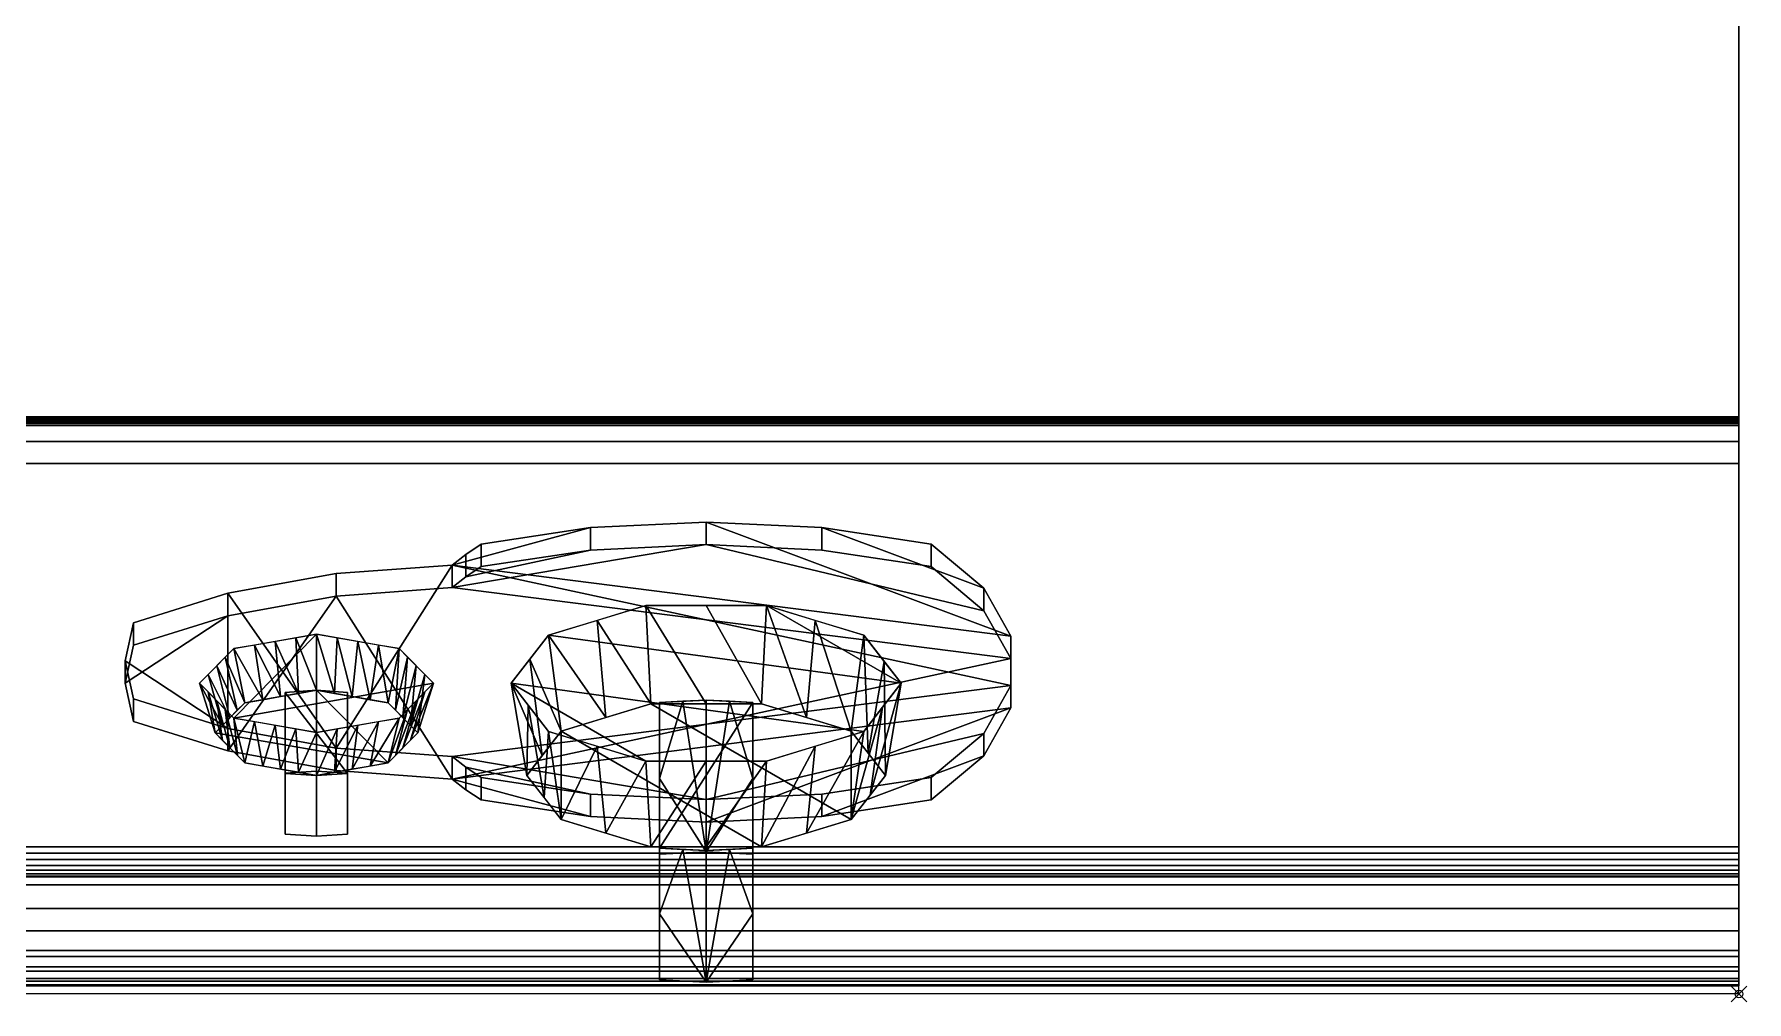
# Model space of a CAD drawing. Extents: x -1 to 1228, y -1086 to 100.
# Drawn here: x 981.3 to 1201, y -931 to -806.9 of the extents above; entities that cross this region are included whole.
import ezdxf

# ---------------------------------------------------------------- set-up
doc = ezdxf.new("R2010")
doc.units = 0
doc.header["$PDMODE"] = 35
for name, color, linetype in [('IQ_200_2D', 1, 'Continuous'), ('IQ_200_3D', 1, 'Continuous'), ('IQ_BLUE_3D', 5, 'Continuous'), ('IQ_INS_3D', 3, 'Continuous')]:
    doc.layers.add(name, color=color, linetype=linetype)

msp = doc.modelspace()

# ---------------------------------------------------------------- linework, layer by layer
at = {"layer": 'IQ_200_2D', "linetype": 'Continuous'}
for q in [(1200, 0), (0, -930)]:
    msp.add_line((1200, -930), q, dxfattribs=at)
at = {"layer": 'IQ_INS_3D'}
msp.add_point((1200, -930), dxfattribs=at)

# ---------------------------------------------------------------- meshes
at = {"layer": 'IQ_200_3D', "linetype": 'Continuous'}
mesh = msp.add_polyface(dxfattribs=at)
corners = [(1200, -856, 649), (0, -856, 649), (0, 0, 649), (1200, 0, 649)]
mesh.append_faces([[corners[k] for k in face] for face in [(0, 1, 2, 3)]])
mesh = msp.add_polyface(dxfattribs=at)
corners = [(1200, 0, 900), (0, 0, 900), (0, -916, 900), (1200, -916, 900)]
mesh.append_faces([[corners[k] for k in face] for face in [(0, 1, 2, 3)]])
mesh = msp.add_polyface(dxfattribs=at)
corners = [(1200, -916, 900), (1200, -919.04, 899.64), (1200, -921.91, 898.58), (1200, -924.45, 896.89), (1200, -926.52, 894.64), (1200, -928.01, 891.97), (1200, -928.84, 889.03), (1200, -928.96, 885.98), (1200, -928.37, 882.98), (1200, -927.09, 880.21), (1200, -925.2, 877.81), (1200, -859.16, 811.78), (1200, -915, 691.03), (1200, -915, 657.39), (1200, -914.9, 656.56), (1200, -914.61, 655.77), (1200, -914.14, 655.08), (1200, -913.52, 654.52), (1200, -912.78, 654.13), (1200, -911.97, 653.92), (1200, -911.14, 653.91), (1200, -861.97, 659.07), (1200, -857.1, 659.58), (1200, -856.87, 659.58), (1200, -856.64, 659.52), (1200, -856.43, 659.41), (1200, -856.25, 659.25), (1200, -856.12, 659.05), (1200, -856.03, 658.83), (1200, -856, 658.59), (1200, -856, 649), (1200, 0, 649), (1200, 0, 900)]
mesh.append_faces([[corners[k] for k in face] for face in [(31, 29, 30)]], dxfattribs={"vtx0": -1})
mesh.append_faces([[corners[k] for k in face] for face in [(28, 11, 27)]], dxfattribs={"vtx0": -1, "vtx1": -1})
mesh.append_faces([[corners[k] for k in face] for face in [(11, 26, 27), (13, 19, 20, 12), (23, 11, 12, 22), (11, 32, 0, 10), (11, 24, 25), (3, 8, 9, 2), (4, 7, 8, 3)]], dxfattribs={"vtx0": -1, "vtx2": -1})
mesh.append_faces([[corners[k] for k in face] for face in [(12, 20, 21, 22), (10, 0, 1, 2)]], dxfattribs={"vtx0": -1, "vtx3": -1})
mesh.append_faces([[corners[k] for k in face] for face in [(15, 16, 13, 14)]], dxfattribs={"vtx1": -1})
mesh.append_faces([[corners[k] for k in face] for face in [(25, 26, 11), (18, 19, 13, 17), (16, 17, 13), (23, 24, 11), (31, 32, 11), (9, 10, 2)]], dxfattribs={"vtx1": -1, "vtx2": -1})
mesh.append_faces([[corners[k] for k in face] for face in [(28, 29, 31, 11)]], dxfattribs={"vtx1": -1, "vtx2": -1, "vtx3": -1})
mesh.append_faces([[corners[k] for k in face] for face in [(5, 6, 7, 4)]], dxfattribs={"vtx2": -1})
mesh = msp.add_polyface(dxfattribs=at)
corners = [(1200, -856, 658.59), (1200, -856.03, 658.83), (1200, -856.12, 659.05), (1200, -856.25, 659.25), (1200, -856.43, 659.41), (1200, -856.64, 659.52), (1200, -856.87, 659.58), (1200, -857.1, 659.58), (0, -857.1, 659.58), (0, -856.87, 659.58), (0, -856.64, 659.52), (0, -856.43, 659.41), (0, -856.25, 659.25), (0, -856.12, 659.05), (0, -856.03, 658.83), (0, -856, 658.59)]
mesh.append_faces([[corners[k] for k in face] for face in [(9, 6, 7, 8)]], dxfattribs={"vtx0": -1})
mesh.append_faces([[corners[k] for k in face] for face in [(10, 5, 6, 9), (11, 4, 5, 10), (4, 11, 12, 3), (13, 2, 3, 12), (14, 1, 2, 13)]], dxfattribs={"vtx0": -1, "vtx2": -1})
mesh.append_faces([[corners[k] for k in face] for face in [(15, 0, 1, 14)]], dxfattribs={"vtx2": -1})
mesh = msp.add_polyface(dxfattribs=at)
corners = [(1200, -856, 658.59), (0, -856, 658.59), (0, -856, 649), (1200, -856, 649)]
mesh.append_faces([[corners[k] for k in face] for face in [(0, 1, 2, 3)]])
mesh = msp.add_polyface(dxfattribs=at)
corners = [(1200, -861.97, 659.07), (0, -861.97, 659.07), (0, -857.1, 659.58), (1200, -857.1, 659.58)]
mesh.append_faces([[corners[k] for k in face] for face in [(0, 1, 2, 3)]])
mesh = msp.add_polyface(dxfattribs=at)
corners = [(1200, -925.2, 877.81), (0, -925.2, 877.81), (0, -859.16, 811.78), (1200, -859.16, 811.78)]
mesh.append_faces([[corners[k] for k in face] for face in [(0, 1, 2, 3)]])
mesh = msp.add_polyface(dxfattribs=at)
corners = [(1200, -859.16, 811.78), (0, -859.16, 811.78), (0, -915, 691.03), (1200, -915, 691.03)]
mesh.append_faces([[corners[k] for k in face] for face in [(0, 1, 2, 3)]])
mesh = msp.add_polyface(dxfattribs=at)
corners = [(1200, -911.14, 653.91), (0, -911.14, 653.91), (0, -861.97, 659.07), (1200, -861.97, 659.07)]
mesh.append_faces([[corners[k] for k in face] for face in [(0, 1, 2, 3)]])
mesh = msp.add_polyface(dxfattribs=at)
corners = [(1042.5, -890.17, 752.29), (1047.27, -884, 765.63), (1059.77, -880.19, 773.87), (1075.23, -880.19, 773.87), (1087.73, -884, 765.63), (1092.5, -890.17, 752.29), (1087.73, -896.34, 738.96), (1075.23, -900.15, 730.71), (1059.77, -900.15, 730.71), (1047.27, -896.34, 738.96)]
mesh.append_faces([[corners[k] for k in face] for face in [(0, 8, 9)]], dxfattribs={"vtx0": -1})
mesh.append_faces([[corners[k] for k in face] for face in [(0, 6, 7, 8)]], dxfattribs={"vtx0": -1, "vtx3": -1})
mesh.append_faces([[corners[k] for k in face] for face in [(2, 3, 5, 1)]], dxfattribs={"vtx1": -1, "vtx2": -1})
mesh.append_faces([[corners[k] for k in face] for face in [(0, 1, 5, 6)]], dxfattribs={"vtx1": -1, "vtx3": -1})
mesh.append_faces([[corners[k] for k in face] for face in [(3, 4, 5)]], dxfattribs={"vtx2": -1})
mesh = msp.add_polyface(dxfattribs=at)
corners = [(1092.5, -890.17, 752.29), (1087.73, -884, 765.63), (1075.23, -880.19, 773.87), (1059.77, -880.19, 773.87), (1047.27, -884, 765.63), (1042.5, -890.17, 752.29), (1044.5, -901.97, 757.75), (1048.89, -896.29, 770.02), (1060.39, -892.79, 777.6), (1074.61, -892.79, 777.6), (1086.11, -896.29, 770.02), (1090.5, -901.97, 757.75), (1046.48, -899.41, 763.29), (1044.89, -887.09, 758.96), (1053.52, -882.1, 769.75), (1054.64, -894.54, 773.81), (1067.5, -880.19, 773.87), (1067.5, -892.79, 777.6), (1090.34, -887.38, 758.32), (1088.3, -899.13, 763.88), (1081.48, -882.1, 769.75), (1080.36, -894.54, 773.81)]
mesh.append_faces([[corners[k] for k in face] for face in [(8, 14, 15), (15, 4, 7), (7, 13, 12), (4, 15, 14), (2, 21, 20), (1, 19, 18)]], dxfattribs={"vtx0": -1, "vtx1": -1})
mesh.append_faces([[corners[k] for k in face] for face in [(12, 13, 5), (18, 19, 11), (20, 21, 10), (1, 10, 19), (9, 2, 16), (8, 3, 14), (10, 1, 20)]], dxfattribs={"vtx0": -1, "vtx2": -1})
mesh.append_faces([[corners[k] for k in face] for face in [(4, 13, 7), (9, 21, 2), (8, 17, 3)]], dxfattribs={"vtx1": -1, "vtx2": -1})
mesh.append_faces([[corners[k] for k in face] for face in [(17, 9, 16, 3)]], dxfattribs={"vtx1": -1, "vtx3": -1})
mesh.append_faces([[corners[k] for k in face] for face in [(5, 6, 12), (11, 0, 18)]], dxfattribs={"vtx2": -1})
mesh = msp.add_polyface(dxfattribs=at)
corners = [(1042.5, -890.17, 752.29), (1047.27, -896.34, 738.96), (1059.77, -900.15, 730.71), (1075.23, -900.15, 730.71), (1087.73, -896.34, 738.96), (1092.5, -890.17, 752.29), (1090.5, -901.97, 757.75), (1086.11, -907.64, 745.48), (1074.61, -911.15, 737.9), (1060.39, -911.15, 737.9), (1048.89, -907.64, 745.48), (1044.5, -901.97, 757.75), (1088.52, -904.53, 752.21), (1090.11, -893.25, 745.62), (1081.48, -898.24, 734.83), (1080.36, -909.4, 741.69), (1067.5, -900.15, 730.71), (1067.5, -911.15, 737.9), (1044.66, -892.96, 746.27), (1046.7, -904.81, 751.61), (1053.52, -898.24, 734.83), (1054.64, -909.4, 741.69)]
mesh.append_faces([[corners[k] for k in face] for face in [(8, 14, 15), (15, 4, 7), (7, 13, 12), (4, 15, 14), (2, 21, 20), (1, 19, 18)]], dxfattribs={"vtx0": -1, "vtx1": -1})
mesh.append_faces([[corners[k] for k in face] for face in [(12, 13, 5), (18, 19, 11), (20, 21, 10), (1, 10, 19), (9, 2, 16), (8, 3, 14), (10, 1, 20)]], dxfattribs={"vtx0": -1, "vtx2": -1})
mesh.append_faces([[corners[k] for k in face] for face in [(4, 13, 7), (9, 21, 2), (8, 17, 3)]], dxfattribs={"vtx1": -1, "vtx2": -1})
mesh.append_faces([[corners[k] for k in face] for face in [(17, 9, 16, 3)]], dxfattribs={"vtx1": -1, "vtx3": -1})
mesh.append_faces([[corners[k] for k in face] for face in [(5, 6, 12), (11, 0, 18)]], dxfattribs={"vtx2": -1})
mesh = msp.add_polyface(dxfattribs=at)
corners = [(1044.5, -901.97, 757.75), (1048.89, -907.64, 745.48), (1060.39, -911.15, 737.9), (1074.61, -911.15, 737.9), (1086.11, -907.64, 745.48), (1090.5, -901.97, 757.75), (1086.11, -896.29, 770.02), (1074.61, -892.79, 777.6), (1060.39, -892.79, 777.6), (1048.89, -896.29, 770.02)]
mesh.append_faces([[corners[k] for k in face] for face in [(6, 4, 5)]], dxfattribs={"vtx0": -1})
mesh.append_faces([[corners[k] for k in face] for face in [(4, 8, 9, 3)]], dxfattribs={"vtx0": -1, "vtx2": -1})
mesh.append_faces([[corners[k] for k in face] for face in [(9, 1, 2, 3)]], dxfattribs={"vtx0": -1, "vtx3": -1})
mesh.append_faces([[corners[k] for k in face] for face in [(7, 8, 4, 6)]], dxfattribs={"vtx1": -1, "vtx2": -1})
mesh.append_faces([[corners[k] for k in face] for face in [(9, 0, 1)]], dxfattribs={"vtx2": -1})
mesh = msp.add_polyface(dxfattribs=at)
corners = [(1073.5, -911.29, 737.6), (1067.5, -911.62, 736.87), (1061.5, -911.29, 737.6), (1061.5, -892.65, 777.9), (1067.5, -892.32, 778.63), (1073.5, -892.65, 777.9)]
mesh.append_faces([[corners[k] for k in face] for face in [(0, 1, 2, 5)]], dxfattribs={"vtx2": -1})
mesh.append_faces([[corners[k] for k in face] for face in [(2, 3, 4, 5)]], dxfattribs={"vtx3": -1})
mesh = msp.add_polyface(dxfattribs=at)
corners = [(1073.5, -892.65, 777.9), (1067.5, -892.32, 778.63), (1061.5, -892.65, 777.9), (1061.5, -912.07, 783.56), (1067.5, -911.76, 784.23), (1073.5, -912.07, 783.56), (1073.5, -902.36, 780.73), (1070.5, -892.48, 778.26), (1064.5, -892.48, 778.26), (1061.5, -902.36, 780.73)]
mesh.append_faces([[corners[k] for k in face] for face in [(8, 4, 1)]], dxfattribs={"vtx0": -1, "vtx1": -1})
mesh.append_faces([[corners[k] for k in face] for face in [(6, 7, 4), (8, 9, 4)]], dxfattribs={"vtx0": -1, "vtx1": -1, "vtx2": -1})
mesh.append_faces([[corners[k] for k in face] for face in [(7, 1, 4)]], dxfattribs={"vtx1": -1, "vtx2": -1})
mesh.append_faces([[corners[k] for k in face] for face in [(4, 5, 6), (6, 0, 7), (8, 2, 9), (9, 3, 4)]], dxfattribs={"vtx2": -1})
mesh = msp.add_polyface(dxfattribs=at)
corners = [(1061.5, -911.29, 737.6), (1061.5, -928.18, 748.72), (1061.5, -912.07, 783.56), (1061.5, -892.65, 777.9)]
mesh.append_faces([[corners[k] for k in face] for face in [(0, 1, 2, 3)]])
mesh = msp.add_polyface(dxfattribs=at)
corners = [(1073.5, -892.65, 777.9), (1073.5, -912.07, 783.56), (1073.5, -928.18, 748.72), (1073.5, -911.29, 737.6)]
mesh.append_faces([[corners[k] for k in face] for face in [(0, 1, 2, 3)]])
mesh = msp.add_polyface(dxfattribs=at)
corners = [(1200, -911.14, 653.91), (1200, -911.97, 653.92), (1200, -912.78, 654.13), (1200, -913.52, 654.52), (1200, -914.14, 655.08), (1200, -914.61, 655.77), (1200, -914.9, 656.56), (1200, -915, 657.39), (0, -915, 657.39), (0, -914.9, 656.56), (0, -914.61, 655.77), (0, -914.14, 655.08), (0, -913.52, 654.52), (0, -912.78, 654.13), (0, -911.97, 653.92), (0, -911.14, 653.91)]
mesh.append_faces([[corners[k] for k in face] for face in [(1, 14, 15, 0)]], dxfattribs={"vtx0": -1})
mesh.append_faces([[corners[k] for k in face] for face in [(6, 9, 10, 5), (5, 10, 11, 4), (4, 11, 12, 3), (3, 12, 13, 2), (2, 13, 14, 1)]], dxfattribs={"vtx0": -1, "vtx2": -1})
mesh.append_faces([[corners[k] for k in face] for face in [(7, 8, 9, 6)]], dxfattribs={"vtx2": -1})
mesh = msp.add_polyface(dxfattribs=at)
corners = [(1061.5, -911.29, 737.6), (1067.5, -911.62, 736.87), (1073.5, -911.29, 737.6), (1073.5, -928.18, 748.72), (1067.5, -928.48, 748.06), (1061.5, -928.18, 748.72), (1061.5, -919.73, 743.16), (1064.5, -911.46, 737.24), (1070.5, -911.46, 737.24), (1073.5, -919.73, 743.16)]
mesh.append_faces([[corners[k] for k in face] for face in [(8, 4, 1)]], dxfattribs={"vtx0": -1, "vtx1": -1})
mesh.append_faces([[corners[k] for k in face] for face in [(6, 7, 4), (8, 9, 4)]], dxfattribs={"vtx0": -1, "vtx1": -1, "vtx2": -1})
mesh.append_faces([[corners[k] for k in face] for face in [(7, 1, 4)]], dxfattribs={"vtx1": -1, "vtx2": -1})
mesh.append_faces([[corners[k] for k in face] for face in [(4, 5, 6), (6, 0, 7), (8, 2, 9), (9, 3, 4)]], dxfattribs={"vtx2": -1})
mesh = msp.add_polyface(dxfattribs=at)
corners = [(1073.5, -928.18, 748.72), (1073.5, -912.07, 783.56), (1067.5, -911.76, 784.23), (1061.5, -912.07, 783.56), (1061.5, -928.18, 748.72), (1067.5, -928.48, 748.06)]
mesh.append_faces([[corners[k] for k in face] for face in [(0, 1, 2, 5)]], dxfattribs={"vtx2": -1})
mesh.append_faces([[corners[k] for k in face] for face in [(2, 3, 4, 5)]], dxfattribs={"vtx3": -1})
mesh = msp.add_polyface(dxfattribs=at)
corners = [(1200, -915, 691.03), (0, -915, 691.03), (0, -915, 657.39), (1200, -915, 657.39)]
mesh.append_faces([[corners[k] for k in face] for face in [(0, 1, 2, 3)]])
mesh = msp.add_polyface(dxfattribs=at)
corners = [(1200, -925.2, 877.81), (1200, -927.09, 880.21), (1200, -928.37, 882.98), (1200, -928.96, 885.98), (1200, -928.84, 889.03), (1200, -928.01, 891.97), (1200, -926.52, 894.64), (1200, -924.45, 896.89), (1200, -921.91, 898.58), (1200, -919.04, 899.64), (1200, -916, 900), (0, -916, 900), (0, -919.04, 899.64), (0, -921.91, 898.58), (0, -924.45, 896.89), (0, -926.52, 894.64), (0, -928.01, 891.97), (0, -928.84, 889.03), (0, -928.96, 885.98), (0, -928.37, 882.98), (0, -927.09, 880.21), (0, -925.2, 877.81)]
mesh.append_faces([[corners[k] for k in face] for face in [(1, 20, 21, 0)]], dxfattribs={"vtx0": -1})
mesh.append_faces([[corners[k] for k in face] for face in [(9, 12, 13, 8), (7, 14, 15, 6), (8, 13, 14, 7), (6, 15, 16, 5), (4, 17, 18, 3), (2, 19, 20, 1), (3, 18, 19, 2), (17, 4, 5, 16)]], dxfattribs={"vtx0": -1, "vtx2": -1})
mesh.append_faces([[corners[k] for k in face] for face in [(10, 11, 12, 9)]], dxfattribs={"vtx2": -1})
at = {"layer": 'IQ_BLUE_3D', "linetype": 'Continuous'}
mesh = msp.add_polyface(dxfattribs=at)
corners = [(1034.93, -899.57, 724.41), (1020.04, -898.47, 726.78), (1006.15, -895.96, 732.2), (994.02, -892.18, 740.39), (992.97, -887.29, 750.96), (994.02, -882.4, 761.53), (1006.15, -878.61, 769.72), (1020.04, -876.11, 775.14), (1034.93, -875.01, 777.51), (1036.68, -873.65, 780.46), (1038.62, -872.33, 783.31), (1052.67, -870.21, 787.9), (1067.5, -869.49, 789.46), (1082.33, -870.21, 787.9), (1096.38, -872.33, 783.31), (1103.12, -877.98, 771.09), (1106.59, -884.13, 757.79), (1106.59, -890.45, 744.13), (1103.12, -896.6, 730.83), (1096.38, -902.25, 718.61), (1082.33, -904.37, 714.02), (1067.5, -905.09, 712.46), (1052.67, -904.37, 714.02), (1038.62, -902.25, 718.61), (1036.68, -900.93, 721.46)]
mesh.append_faces([[corners[k] for k in face] for face in [(15, 13, 14), (4, 2, 3), (24, 22, 23)]], dxfattribs={"vtx0": -1})
mesh.append_faces([[corners[k] for k in face] for face in [(2, 6, 1)]], dxfattribs={"vtx0": -1, "vtx1": -1})
mesh.append_faces([[corners[k] for k in face] for face in [(8, 16, 17), (0, 21, 22, 24)]], dxfattribs={"vtx0": -1, "vtx2": -1})
mesh.append_faces([[corners[k] for k in face] for face in [(8, 11, 12, 16)]], dxfattribs={"vtx0": -1, "vtx2": -1, "vtx3": -1})
mesh.append_faces([[corners[k] for k in face] for face in [(1, 6, 7, 8)]], dxfattribs={"vtx0": -1, "vtx3": -1})
mesh.append_faces([[corners[k] for k in face] for face in [(17, 18, 21, 0), (0, 1, 8, 17)]], dxfattribs={"vtx1": -1, "vtx2": -1, "vtx3": -1})
mesh.append_faces([[corners[k] for k in face] for face in [(12, 13, 15, 16)]], dxfattribs={"vtx1": -1, "vtx3": -1})
mesh.append_faces([[corners[k] for k in face] for face in [(9, 10, 11, 8)]], dxfattribs={"vtx2": -1})
mesh.append_faces([[corners[k] for k in face] for face in [(4, 5, 6, 2)]], dxfattribs={"vtx2": -1, "vtx3": -1})
mesh.append_faces([[corners[k] for k in face] for face in [(18, 19, 20, 21)]], dxfattribs={"vtx3": -1})
mesh = msp.add_polyface(dxfattribs=at)
corners = [(1038.62, -875.21, 784.65), (1052.67, -873.09, 789.23), (1067.5, -872.37, 790.79), (1082.33, -873.09, 789.23), (1096.38, -875.21, 784.65), (1096.38, -872.33, 783.31), (1082.33, -870.21, 787.9), (1067.5, -869.49, 789.46), (1052.67, -870.21, 787.9), (1038.62, -872.33, 783.31)]
mesh.append_faces([[corners[k] for k in face] for face in [(5, 6, 3, 4), (0, 1, 8, 9)]], dxfattribs={"vtx1": -1})
mesh.append_faces([[corners[k] for k in face] for face in [(2, 3, 6, 7), (7, 8, 1, 2)]], dxfattribs={"vtx1": -1, "vtx3": -1})
mesh = msp.add_polyface(dxfattribs=at)
corners = [(1034.93, -902.45, 725.74), (1036.68, -903.81, 722.79), (1038.62, -905.13, 719.94), (1052.67, -907.25, 715.35), (1067.5, -907.97, 713.8), (1082.33, -907.25, 715.35), (1096.38, -905.13, 719.94), (1103.12, -899.48, 732.16), (1106.59, -893.33, 745.46), (1106.59, -887.01, 759.13), (1103.12, -880.86, 772.43), (1096.38, -875.21, 784.65), (1082.33, -873.09, 789.23), (1067.5, -872.37, 790.79), (1052.67, -873.09, 789.23), (1038.62, -875.21, 784.65), (1036.68, -876.53, 781.79), (1034.93, -877.89, 778.84), (1020.04, -878.99, 776.47), (1006.15, -881.5, 771.05), (994.02, -885.28, 762.86), (992.97, -890.17, 752.29), (994.02, -895.06, 741.72), (1006.15, -898.84, 733.53), (1020.04, -901.35, 728.11)]
mesh.append_faces([[corners[k] for k in face] for face in [(7, 5, 6), (21, 19, 20), (16, 14, 15)]], dxfattribs={"vtx0": -1})
mesh.append_faces([[corners[k] for k in face] for face in [(19, 23, 18)]], dxfattribs={"vtx0": -1, "vtx1": -1})
mesh.append_faces([[corners[k] for k in face] for face in [(0, 8, 9), (17, 13, 14, 16)]], dxfattribs={"vtx0": -1, "vtx2": -1})
mesh.append_faces([[corners[k] for k in face] for face in [(0, 3, 4, 8)]], dxfattribs={"vtx0": -1, "vtx2": -1, "vtx3": -1})
mesh.append_faces([[corners[k] for k in face] for face in [(18, 23, 24, 0)]], dxfattribs={"vtx0": -1, "vtx3": -1})
mesh.append_faces([[corners[k] for k in face] for face in [(9, 10, 13, 17), (17, 18, 0, 9)]], dxfattribs={"vtx1": -1, "vtx2": -1, "vtx3": -1})
mesh.append_faces([[corners[k] for k in face] for face in [(4, 5, 7, 8)]], dxfattribs={"vtx1": -1, "vtx3": -1})
mesh.append_faces([[corners[k] for k in face] for face in [(1, 2, 3, 0)]], dxfattribs={"vtx2": -1})
mesh.append_faces([[corners[k] for k in face] for face in [(21, 22, 23, 19)]], dxfattribs={"vtx2": -1, "vtx3": -1})
mesh.append_faces([[corners[k] for k in face] for face in [(10, 11, 12, 13)]], dxfattribs={"vtx3": -1})
mesh = msp.add_polyface(dxfattribs=at)
corners = [(1034.93, -877.89, 778.84), (1036.68, -876.53, 781.79), (1038.62, -875.21, 784.65), (1038.62, -872.33, 783.31), (1036.68, -873.65, 780.46), (1034.93, -875.01, 777.51)]
mesh.append_faces([[corners[k] for k in face] for face in [(1, 2, 3, 4), (4, 5, 0, 1)]], dxfattribs={"vtx3": -1})
mesh = msp.add_polyface(dxfattribs=at)
corners = [(1096.38, -875.21, 784.65), (1103.12, -880.86, 772.43), (1106.59, -887.01, 759.13), (1106.59, -893.33, 745.46), (1103.12, -899.48, 732.16), (1096.38, -905.13, 719.94), (1096.38, -902.25, 718.61), (1103.12, -896.6, 730.83), (1106.59, -890.45, 744.13), (1106.59, -884.13, 757.79), (1103.12, -877.98, 771.09), (1096.38, -872.33, 783.31)]
mesh.append_faces([[corners[k] for k in face] for face in [(6, 7, 4, 5)]], dxfattribs={"vtx1": -1})
mesh.append_faces([[corners[k] for k in face] for face in [(7, 8, 3, 4), (2, 3, 8, 9), (9, 10, 1, 2)]], dxfattribs={"vtx1": -1, "vtx3": -1})
mesh.append_faces([[corners[k] for k in face] for face in [(10, 11, 0, 1)]], dxfattribs={"vtx3": -1})
mesh = msp.add_polyface(dxfattribs=at)
corners = [(994.02, -885.28, 762.86), (1006.15, -881.5, 771.05), (1020.04, -878.99, 776.47), (1034.93, -877.89, 778.84), (1034.93, -875.01, 777.51), (1020.04, -876.11, 775.14), (1006.15, -878.61, 769.72), (994.02, -882.4, 761.53)]
mesh.append_faces([[corners[k] for k in face] for face in [(4, 5, 2, 3)]], dxfattribs={"vtx1": -1})
mesh.append_faces([[corners[k] for k in face] for face in [(1, 2, 5, 6)]], dxfattribs={"vtx1": -1, "vtx3": -1})
mesh.append_faces([[corners[k] for k in face] for face in [(6, 7, 0, 1)]], dxfattribs={"vtx3": -1})
mesh = msp.add_polyface(dxfattribs=at)
corners = [(994.02, -895.06, 741.72), (992.97, -890.17, 752.29), (994.02, -885.28, 762.86), (994.02, -882.4, 761.53), (992.97, -887.29, 750.96), (994.02, -892.18, 740.39)]
mesh.append_faces([[corners[k] for k in face] for face in [(1, 2, 3, 4), (4, 5, 0, 1)]], dxfattribs={"vtx3": -1})
mesh = msp.add_polyface(dxfattribs=at)
corners = [(1002.5, -890.17, 752.29), (1006.89, -885.72, 761.92), (1017.5, -883.87, 765.91), (1028.11, -885.72, 761.92), (1032.5, -890.17, 752.29), (1028.11, -894.62, 742.67), (1017.5, -896.47, 738.68), (1006.89, -894.62, 742.67)]
mesh.append_faces([[corners[k] for k in face] for face in [(1, 2, 7, 0)]], dxfattribs={"vtx1": -1})
mesh.append_faces([[corners[k] for k in face] for face in [(2, 3, 4, 7)]], dxfattribs={"vtx2": -1, "vtx3": -1})
mesh.append_faces([[corners[k] for k in face] for face in [(4, 5, 6, 7)]], dxfattribs={"vtx3": -1})
mesh = msp.add_polyface(dxfattribs=at)
corners = [(1032.5, -890.17, 752.29), (1028.11, -885.72, 761.92), (1017.5, -883.87, 765.91), (1006.89, -885.72, 761.92), (1002.5, -890.17, 752.29), (1004.5, -896.52, 755.23), (1008.31, -892.66, 763.57), (1017.5, -891.07, 767.03), (1026.69, -892.66, 763.57), (1030.5, -896.52, 755.23), (1006.4, -894.6, 759.39), (1004.7, -887.94, 757.11), (1003.6, -889.06, 754.7), (1012.2, -884.8, 763.91), (1012.9, -891.87, 765.3), (1015.2, -891.47, 766.17), (1028.6, -894.59, 759.4), (1030.3, -887.94, 757.11), (1029.2, -886.83, 759.51), (1022.1, -891.87, 765.3), (1022.8, -884.8, 763.91), (1020.15, -884.33, 764.91), (1007.35, -893.63, 761.48), (1005.8, -886.83, 759.51), (1005.45, -895.56, 757.31), (1010.61, -892.27, 764.44), (1009.55, -885.26, 762.92), (1014.85, -884.33, 764.91), (1031.4, -889.06, 754.69), (1029.55, -895.56, 757.32), (1027.64, -893.63, 761.49), (1025.45, -885.26, 762.92), (1024.39, -892.27, 764.44), (1019.8, -891.47, 766.17)]
mesh.append_faces([[corners[k] for k in face] for face in [(10, 12, 24), (13, 15, 27), (4, 24, 12), (30, 1, 8), (16, 18, 30), (1, 30, 18), (19, 21, 33), (7, 27, 15), (2, 33, 21), (6, 23, 22), (12, 10, 11), (14, 26, 25), (15, 13, 14), (17, 29, 28), (18, 16, 17), (20, 32, 31), (21, 19, 20)]], dxfattribs={"vtx0": -1, "vtx1": -1})
mesh.append_faces([[corners[k] for k in face] for face in [(7, 2, 27), (6, 3, 23), (17, 16, 29), (2, 7, 33), (11, 10, 22), (3, 6, 25), (8, 1, 31)]], dxfattribs={"vtx0": -1, "vtx2": -1})
mesh.append_faces([[corners[k] for k in face] for face in [(23, 11, 22), (13, 26, 14), (26, 3, 25), (29, 9, 28), (19, 32, 20), (32, 8, 31)]], dxfattribs={"vtx1": -1, "vtx2": -1})
mesh.append_faces([[corners[k] for k in face] for face in [(4, 5, 24), (9, 0, 28)]], dxfattribs={"vtx2": -1})
mesh = msp.add_polyface(dxfattribs=at)
corners = [(1002.5, -890.17, 752.29), (1006.89, -894.62, 742.67), (1017.5, -896.47, 738.68), (1028.11, -894.62, 742.67), (1032.5, -890.17, 752.29), (1030.5, -896.52, 755.23), (1026.69, -900.38, 746.89), (1017.5, -901.98, 743.43), (1008.31, -900.38, 746.89), (1004.5, -896.52, 755.23), (1028.6, -898.45, 751.07), (1030.3, -892.4, 747.48), (1031.4, -891.28, 749.89), (1022.8, -895.54, 740.67), (1022.1, -901.18, 745.16), (1019.8, -901.58, 744.3), (1006.4, -898.45, 751.06), (1004.7, -892.4, 747.48), (1005.8, -893.51, 745.07), (1012.9, -901.18, 745.16), (1012.2, -895.54, 740.67), (1014.85, -896, 739.67), (1027.65, -899.41, 748.98), (1029.2, -893.51, 745.07), (1029.55, -897.48, 753.15), (1024.39, -900.78, 746.02), (1025.45, -895.08, 741.67), (1020.15, -896, 739.67), (1003.6, -891.28, 749.89), (1005.45, -897.49, 753.14), (1007.36, -899.42, 748.97), (1009.55, -895.08, 741.67), (1010.61, -900.78, 746.02), (1015.2, -901.58, 744.3)]
mesh.append_faces([[corners[k] for k in face] for face in [(10, 12, 24), (13, 15, 27), (4, 24, 12), (30, 1, 8), (16, 18, 30), (1, 30, 18), (19, 21, 33), (7, 27, 15), (2, 33, 21), (6, 23, 22), (12, 10, 11), (14, 26, 25), (15, 13, 14), (17, 29, 28), (18, 16, 17), (20, 32, 31), (21, 19, 20)]], dxfattribs={"vtx0": -1, "vtx1": -1})
mesh.append_faces([[corners[k] for k in face] for face in [(7, 2, 27), (6, 3, 23), (17, 16, 29), (2, 7, 33), (11, 10, 22), (3, 6, 25), (8, 1, 31)]], dxfattribs={"vtx0": -1, "vtx2": -1})
mesh.append_faces([[corners[k] for k in face] for face in [(23, 11, 22), (13, 26, 14), (26, 3, 25), (29, 9, 28), (19, 32, 20), (32, 8, 31)]], dxfattribs={"vtx1": -1, "vtx2": -1})
mesh.append_faces([[corners[k] for k in face] for face in [(4, 5, 24), (9, 0, 28)]], dxfattribs={"vtx2": -1})
mesh = msp.add_polyface(dxfattribs=at)
corners = [(1004.5, -896.52, 755.23), (1008.31, -900.38, 746.89), (1017.5, -901.98, 743.43), (1026.69, -900.38, 746.89), (1030.5, -896.52, 755.23), (1026.69, -892.66, 763.57), (1017.5, -891.07, 767.03), (1008.31, -892.66, 763.57)]
mesh.append_faces([[corners[k] for k in face] for face in [(3, 0, 1, 2)]], dxfattribs={"vtx0": -1})
mesh.append_faces([[corners[k] for k in face] for face in [(5, 6, 3, 4)]], dxfattribs={"vtx1": -1})
mesh.append_faces([[corners[k] for k in face] for face in [(6, 7, 0, 3)]], dxfattribs={"vtx2": -1, "vtx3": -1})
mesh = msp.add_polyface(dxfattribs=at)
corners = [(1021.5, -901.72, 744), (1017.5, -901.98, 743.43), (1013.5, -901.72, 744), (1013.5, -891.33, 766.46), (1017.5, -891.07, 767.03), (1021.5, -891.33, 766.46)]
mesh.append_faces([[corners[k] for k in face] for face in [(2, 3, 0, 1)]], dxfattribs={"vtx1": -1})
mesh.append_faces([[corners[k] for k in face] for face in [(3, 4, 5, 0)]], dxfattribs={"vtx3": -1})
mesh = msp.add_polyface(dxfattribs=at)
corners = [(1021.5, -891.33, 766.46), (1017.5, -891.07, 767.03), (1013.5, -891.33, 766.46), (1013.5, -901.7, 767.86), (1017.5, -901.43, 768.43), (1021.5, -901.7, 767.86)]
mesh.append_faces([[corners[k] for k in face] for face in [(4, 5, 0, 1), (1, 2, 3, 4)]], dxfattribs={"vtx3": -1})
mesh = msp.add_polyface(dxfattribs=at)
corners = [(1013.5, -901.72, 744), (1013.5, -909.5, 750.99), (1013.5, -901.7, 767.86), (1013.5, -891.33, 766.46)]
mesh.append_faces([[corners[k] for k in face] for face in [(0, 1, 2, 3)]])
mesh = msp.add_polyface(dxfattribs=at)
corners = [(1021.5, -891.33, 766.46), (1021.5, -901.7, 767.86), (1021.5, -909.5, 750.99), (1021.5, -901.72, 744)]
mesh.append_faces([[corners[k] for k in face] for face in [(0, 1, 2, 3)]])
mesh = msp.add_polyface(dxfattribs=at)
corners = [(1034.93, -902.45, 725.74), (1020.04, -901.35, 728.11), (1006.15, -898.84, 733.53), (994.02, -895.06, 741.72), (994.02, -892.18, 740.39), (1006.15, -895.96, 732.2), (1020.04, -898.47, 726.78), (1034.93, -899.57, 724.41)]
mesh.append_faces([[corners[k] for k in face] for face in [(4, 5, 2, 3)]], dxfattribs={"vtx1": -1})
mesh.append_faces([[corners[k] for k in face] for face in [(1, 2, 5, 6)]], dxfattribs={"vtx1": -1, "vtx3": -1})
mesh.append_faces([[corners[k] for k in face] for face in [(6, 7, 0, 1)]], dxfattribs={"vtx3": -1})
mesh = msp.add_polyface(dxfattribs=at)
corners = [(1038.62, -905.13, 719.94), (1036.68, -903.81, 722.79), (1034.93, -902.45, 725.74), (1034.93, -899.57, 724.41), (1036.68, -900.93, 721.46), (1038.62, -902.25, 718.61)]
mesh.append_faces([[corners[k] for k in face] for face in [(1, 2, 3, 4), (4, 5, 0, 1)]], dxfattribs={"vtx3": -1})
mesh = msp.add_polyface(dxfattribs=at)
corners = [(1021.5, -909.5, 750.99), (1021.5, -901.7, 767.86), (1017.5, -901.43, 768.43), (1013.5, -901.7, 767.86), (1013.5, -909.5, 750.99), (1017.5, -909.76, 750.42)]
mesh.append_faces([[corners[k] for k in face] for face in [(2, 3, 4, 5), (5, 0, 1, 2)]], dxfattribs={"vtx3": -1})
mesh = msp.add_polyface(dxfattribs=at)
corners = [(1013.5, -901.72, 744), (1017.5, -901.98, 743.43), (1021.5, -901.72, 744), (1021.5, -909.5, 750.99), (1017.5, -909.76, 750.42), (1013.5, -909.5, 750.99)]
mesh.append_faces([[corners[k] for k in face] for face in [(4, 5, 0, 1), (1, 2, 3, 4)]], dxfattribs={"vtx3": -1})
mesh = msp.add_polyface(dxfattribs=at)
corners = [(1096.38, -905.13, 719.94), (1082.33, -907.25, 715.35), (1067.5, -907.97, 713.8), (1052.67, -907.25, 715.35), (1038.62, -905.13, 719.94), (1038.62, -902.25, 718.61), (1052.67, -904.37, 714.02), (1067.5, -905.09, 712.46), (1082.33, -904.37, 714.02), (1096.38, -902.25, 718.61)]
mesh.append_faces([[corners[k] for k in face] for face in [(5, 6, 3, 4), (0, 1, 8, 9)]], dxfattribs={"vtx1": -1})
mesh.append_faces([[corners[k] for k in face] for face in [(2, 3, 6, 7), (7, 8, 1, 2)]], dxfattribs={"vtx1": -1, "vtx3": -1})

doc.saveas('drawing.dxf')
